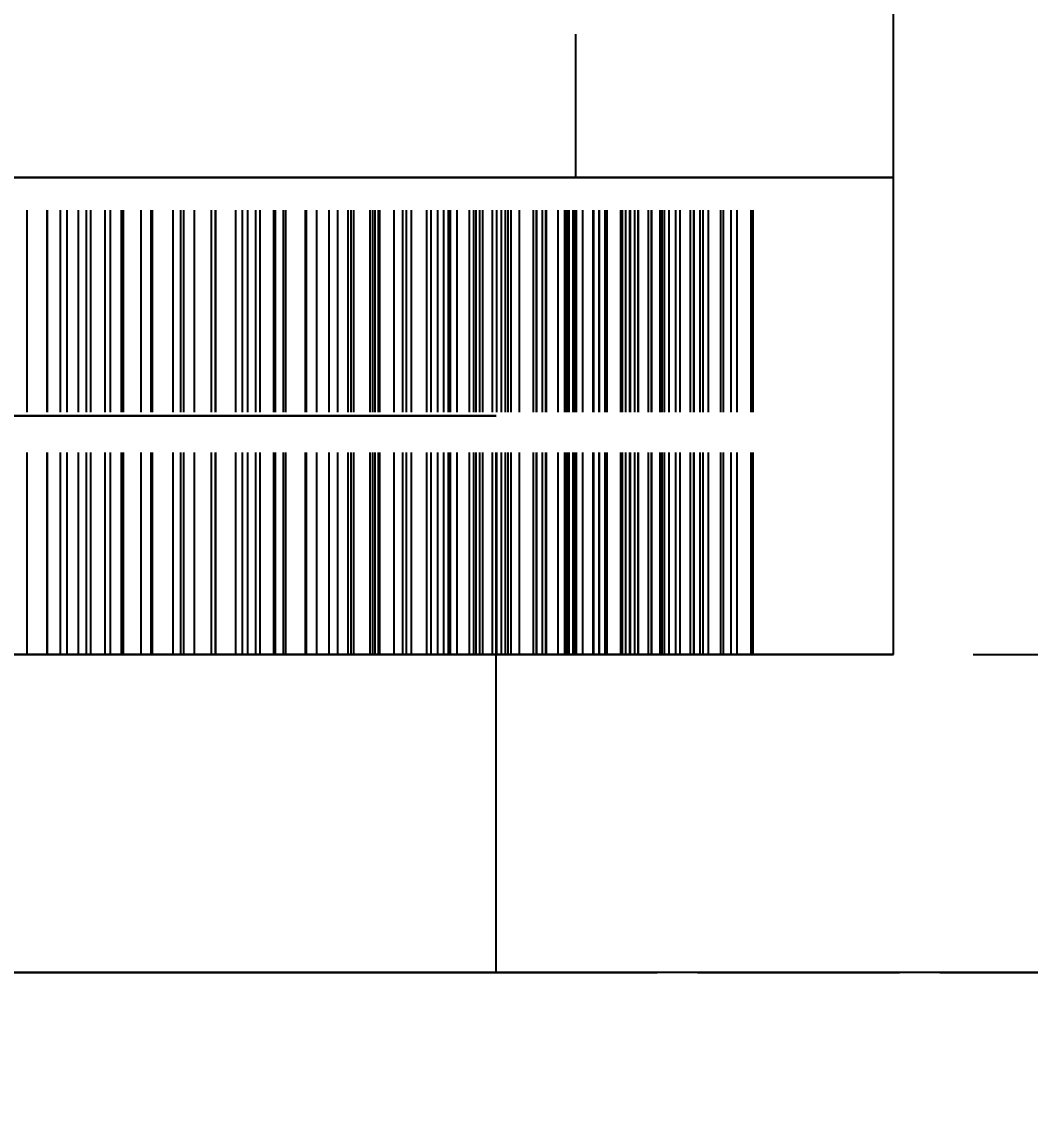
# Model space of a CAD drawing. Header units: millimetres. Extents: x -9 to 234, y -53 to 196.
# Drawn here: x 177.37 to 183.71, y -21.02 to -14.22 of the extents above; entities that cross this region are included whole.
import ezdxf

# ---------------------------------------------------------------- set-up
doc = ezdxf.new("R2010")
doc.units = ezdxf.units.MM
doc.linetypes.add('DASHED', pattern=[1.524, 1.27, -0.254])
for name, color, linetype in [('DIMS', 3, 'CONTINUOUS'), ('HIDDEN', 8, 'DASHED'), ('VISIBLE', 7, 'CONTINUOUS')]:
    doc.layers.add(name, color=color, linetype=linetype)
doc.styles.add('OpenSansCondensed-Light', font='OpenSansCondensed-Light.ttf')
doc.dimstyles.new('EZDXF', dxfattribs={"dimtxt": 0.25, "dimasz": 0.175, "dimexe": 0.375, "dimexo": 0.125, "dimgap": 0.1, "dimtad": 1, "dimlfac": 100, "dimzin": 12, "dimdsep": 46, "dimtxsty": 'OpenSansCondensed-Light', "dimblk": 'ARCHTICK', "dimcen": 2.5, "dimazin": 3, "dimtfac": 0.5, "dimtmove": 2, "dimatfit": 3})

# ---------------------------------------------------------------- blocks, each defined once
blk = doc.blocks.new('_ARCHTICK')
at = {"color": 0, "linetype": 'BYBLOCK', "const_width": 0.15}
blk.add_lwpolyline([(-0.5, -0.5), (0.5, 0.5)], dxfattribs=at)

msp = doc.modelspace()

# ---------------------------------------------------------------- linework, layer by layer
at = {"layer": 'HIDDEN'}
for points in [[(180.85, 23.8), (180.85, -15.2)], [(180.85, -15.2), (180.15159, -15.2), (179.45317, -15.2), (178.75476, -15.2), (178.05635, -15.2), (177.35794, -15.2), (176.65952, -15.2), (175.96111, -15.2), (175.2627, -15.2), (174.56429, -15.2), (173.86587, -15.2), (173.16746, -15.2), (172.46905, -15.2), (171.77063, -15.2), (171.07222, -15.2)], [(182.85, -15.2), (182.0881, -15.2), (181.32619, -15.2), (180.56429, -15.2), (179.80238, -15.2), (179.04048, -15.2), (178.27857, -15.2), (177.51667, -15.2), (176.75476, -15.2), (175.99286, -15.2), (175.23095, -15.2), (174.46905, -15.2), (173.70714, -15.2), (172.94524, -15.2), (172.18333, -15.2), (171.42143, -15.2)], [(182.85, -15.2), (182.0881, -15.2), (181.32619, -15.2), (180.56429, -15.2), (179.80238, -15.2), (179.04048, -15.2), (178.27857, -15.2), (177.51667, -15.2), (176.75476, -15.2), (175.99286, -15.2), (175.23095, -15.2), (174.46905, -15.2), (173.70714, -15.2), (172.94524, -15.2), (172.18333, -15.2), (171.42143, -15.2)], [(177.33096, -15.2), (177.52602, -15.2)], [(177.52602, -15.2), (177.33096, -15.2)], [(177.35794, -15.2), (177.70714, -15.2), (178.05635, -15.2), (178.40556, -15.2), (178.75476, -15.2), (179.10397, -15.2), (179.45317, -15.2), (179.80238, -15.2), (180.15159, -15.2), (180.50079, -15.2), (180.85, -15.2)], [(177.52882, -15.2), (177.40145, -15.2)], [(177.40145, -15.2), (177.61116, -15.2)], [(177.61116, -15.2), (177.40145, -15.2)], [(177.40145, -15.2), (177.52882, -15.2)], [(177.40145, -18.2), (177.40145, -15.2)], [(177.40145, -18.2), (177.40145, -15.2)], [(177.52602, -15.2), (177.72381, -15.2)], [(177.72381, -15.2), (177.52602, -15.2)], [(177.52602, -18.2), (177.52602, -15.2)], [(177.52602, -18.2), (177.52602, -15.2)], [(177.65282, -15.2), (177.52882, -15.2)], [(177.52882, -15.2), (177.65282, -15.2)], [(177.52882, -18.2), (177.52882, -15.2)], [(177.52882, -18.2), (177.52882, -15.2)], [(177.61116, -15.2), (177.8008, -15.2)], [(177.8008, -15.2), (177.61116, -15.2)], [(177.61116, -18.2), (177.61116, -15.2)], [(177.61116, -18.2), (177.61116, -15.2)], [(177.77361, -15.2), (177.65282, -15.2)], [(177.65282, -15.2), (177.77361, -15.2)], [(177.65282, -18.2), (177.65282, -15.2)], [(177.65282, -18.2), (177.65282, -15.2)], [(177.72381, -15.2), (177.92418, -15.2)], [(177.92418, -15.2), (177.72381, -15.2)], [(177.72381, -18.2), (177.72381, -15.2)], [(177.72381, -18.2), (177.72381, -15.2)], [(177.8913, -15.2), (177.77361, -15.2)], [(177.77361, -15.2), (177.8913, -15.2)], [(177.77361, -18.2), (177.77361, -15.2)], [(177.77361, -18.2), (177.77361, -15.2)], [(177.8008, -15.2), (177.99342, -15.2)], [(177.99342, -15.2), (177.8008, -15.2)], [(177.8008, -18.2), (177.8008, -15.2)], [(177.8008, -18.2), (177.8008, -15.2)], [(178.00598, -15.2), (177.8913, -15.2)], [(177.8913, -15.2), (178.00598, -15.2)], [(177.8913, -18.2), (177.8913, -15.2)], [(177.8913, -18.2), (177.8913, -15.2)], [(177.92418, -15.2), (178.11773, -15.2)], [(178.11773, -15.2), (177.92418, -15.2)], [(177.92418, -18.2), (177.92418, -15.2)], [(177.92418, -18.2), (177.92418, -15.2)], [(177.99342, -15.2), (178.1888, -15.2)], [(178.1888, -15.2), (177.99342, -15.2)], [(177.99342, -18.2), (177.99342, -15.2)], [(177.99342, -18.2), (177.99342, -15.2)], [(178.11773, -15.2), (178.00598, -15.2)], [(178.00598, -15.2), (178.11773, -15.2)], [(178.00598, -18.2), (178.00598, -15.2)], [(178.00598, -18.2), (178.00598, -15.2)], [(178.11773, -18.2), (178.11773, -15.2)], [(178.11773, -18.2), (178.11773, -15.2)], [(178.31861, -15.2), (178.18117, -15.2)], [(178.18117, -15.2), (178.36695, -15.2)], [(178.36695, -15.2), (178.18117, -15.2)], [(178.18117, -15.2), (178.31861, -15.2)], [(178.18117, -18.2), (178.18117, -15.2)], [(178.18117, -18.2), (178.18117, -15.2)], [(178.1888, -15.2), (178.38674, -15.2)], [(178.38674, -15.2), (178.1888, -15.2)], [(178.1888, -18.2), (178.1888, -15.2)], [(178.1888, -18.2), (178.1888, -15.2)], [(178.45304, -15.2), (178.31861, -15.2)], [(178.31861, -15.2), (178.45304, -15.2)], [(178.31861, -18.2), (178.31861, -15.2)], [(178.31861, -18.2), (178.31861, -15.2)], [(178.36695, -15.2), (178.55956, -15.2)], [(178.55956, -15.2), (178.36695, -15.2)], [(178.36695, -18.2), (178.36695, -15.2)], [(178.36695, -18.2), (178.36695, -15.2)], [(178.38674, -15.2), (178.5871, -15.2)], [(178.5871, -15.2), (178.38674, -15.2)], [(178.38674, -18.2), (178.38674, -15.2)], [(178.38674, -18.2), (178.38674, -15.2)], [(178.58459, -15.2), (178.45304, -15.2)], [(178.45304, -15.2), (178.58459, -15.2)], [(178.45304, -18.2), (178.45304, -15.2)], [(178.45304, -18.2), (178.45304, -15.2)], [(178.55956, -15.2), (178.75479, -15.2)], [(178.75479, -15.2), (178.55956, -15.2)], [(178.55956, -18.2), (178.55956, -15.2)], [(178.55956, -18.2), (178.55956, -15.2)], [(178.71335, -15.2), (178.58459, -15.2)], [(178.58459, -15.2), (178.71335, -15.2)], [(178.58459, -18.2), (178.58459, -15.2)], [(178.58459, -18.2), (178.58459, -15.2)], [(178.5871, -15.2), (178.78975, -15.2)], [(178.78975, -15.2), (178.5871, -15.2)], [(178.5871, -18.2), (178.5871, -15.2)], [(178.5871, -18.2), (178.5871, -15.2)], [(178.83941, -15.2), (178.71335, -15.2)], [(178.71335, -15.2), (178.83941, -15.2)], [(178.71335, -18.2), (178.71335, -15.2)], [(178.71335, -18.2), (178.71335, -15.2)], [(178.75479, -15.2), (178.95242, -15.2)], [(178.95242, -15.2), (178.75479, -15.2)], [(178.75479, -18.2), (178.75479, -15.2)], [(178.75479, -18.2), (178.75479, -15.2)], [(178.78975, -15.2), (178.96281, -15.2)], [(178.96281, -15.2), (178.78975, -15.2)], [(178.78975, -18.2), (178.78975, -15.2)], [(178.78975, -18.2), (178.78975, -15.2)], [(178.96281, -15.2), (178.83941, -15.2)], [(178.83941, -15.2), (178.96281, -15.2)], [(178.83941, -18.2), (178.83941, -15.2)], [(178.83941, -18.2), (178.83941, -15.2)], [(179.01356, -15.2), (178.86671, -15.2)], [(178.86671, -15.2), (179.02767, -15.2)], [(179.02767, -15.2), (178.86671, -15.2)], [(178.86671, -15.2), (179.01356, -15.2)], [(178.86671, -18.2), (178.86671, -15.2)], [(178.86671, -18.2), (178.86671, -15.2)], [(178.95242, -15.2), (179.15228, -15.2)], [(179.15228, -15.2), (178.95242, -15.2)], [(178.95242, -18.2), (178.95242, -15.2)], [(178.95242, -18.2), (178.95242, -15.2)], [(178.96281, -18.2), (178.96281, -15.2)], [(178.96281, -18.2), (178.96281, -15.2)], [(179.15776, -15.2), (179.01356, -15.2)], [(179.01356, -15.2), (179.15776, -15.2)], [(179.01356, -18.2), (179.01356, -15.2)], [(179.01356, -18.2), (179.01356, -15.2)], [(179.02767, -15.2), (179.22231, -15.2)], [(179.22231, -15.2), (179.02767, -15.2)], [(179.02767, -18.2), (179.02767, -15.2)], [(179.02767, -18.2), (179.02767, -15.2)], [(179.15228, -15.2), (179.35424, -15.2)], [(179.35424, -15.2), (179.15228, -15.2)], [(179.15228, -18.2), (179.15228, -15.2)], [(179.15228, -18.2), (179.15228, -15.2)], [(179.29942, -15.2), (179.15776, -15.2)], [(179.15776, -15.2), (179.29942, -15.2)], [(179.15776, -18.2), (179.15776, -15.2)], [(179.15776, -18.2), (179.15776, -15.2)], [(179.22231, -15.2), (179.41918, -15.2)], [(179.41918, -15.2), (179.22231, -15.2)], [(179.22231, -18.2), (179.22231, -15.2)], [(179.22231, -18.2), (179.22231, -15.2)], [(179.43863, -15.2), (179.29942, -15.2)], [(179.29942, -15.2), (179.43863, -15.2)], [(179.29942, -18.2), (179.29942, -15.2)], [(179.29942, -18.2), (179.29942, -15.2)], [(179.35424, -15.2), (179.55817, -15.2)], [(179.55817, -15.2), (179.35424, -15.2)], [(179.35424, -18.2), (179.35424, -15.2)], [(179.35424, -18.2), (179.35424, -15.2)], [(179.41918, -15.2), (179.6181, -15.2)], [(179.6181, -15.2), (179.41918, -15.2)], [(179.41918, -18.2), (179.41918, -15.2)], [(179.41918, -18.2), (179.41918, -15.2)], [(179.57544, -15.2), (179.43863, -15.2)], [(179.43863, -15.2), (179.57544, -15.2)], [(179.43863, -18.2), (179.43863, -15.2)], [(179.43863, -18.2), (179.43863, -15.2)], [(179.61027, -15.2), (179.45473, -15.2)], [(179.45473, -15.2), (179.59008, -15.2)], [(179.59008, -15.2), (179.45473, -15.2)], [(179.45473, -15.2), (179.61027, -15.2)], [(179.45473, -18.2), (179.45473, -15.2)], [(179.45473, -18.2), (179.45473, -15.2)], [(179.55817, -15.2), (179.70989, -15.2)], [(179.70989, -15.2), (179.55817, -15.2)], [(179.55817, -18.2), (179.55817, -15.2)], [(179.55817, -18.2), (179.55817, -15.2)], [(179.70989, -15.2), (179.57544, -15.2)], [(179.57544, -15.2), (179.70989, -15.2)], [(179.57544, -18.2), (179.57544, -15.2)], [(179.57544, -18.2), (179.57544, -15.2)], [(179.59008, -15.2), (179.7858, -15.2)], [(179.7858, -15.2), (179.59008, -15.2)], [(179.59008, -18.2), (179.59008, -15.2)], [(179.59008, -18.2), (179.59008, -15.2)], [(179.76354, -15.2), (179.61027, -15.2)], [(179.61027, -15.2), (179.76354, -15.2)], [(179.61027, -18.2), (179.61027, -15.2)], [(179.61027, -18.2), (179.61027, -15.2)], [(179.6181, -15.2), (179.81891, -15.2)], [(179.81891, -15.2), (179.6181, -15.2)], [(179.6181, -18.2), (179.6181, -15.2)], [(179.6181, -18.2), (179.6181, -15.2)], [(179.70989, -18.2), (179.70989, -15.2)], [(179.70989, -18.2), (179.70989, -15.2)], [(179.91463, -15.2), (179.76354, -15.2)], [(179.76354, -15.2), (179.91463, -15.2)], [(179.76354, -18.2), (179.76354, -15.2)], [(179.76354, -18.2), (179.76354, -15.2)], [(179.7858, -15.2), (179.98337, -15.2)], [(179.98337, -15.2), (179.7858, -15.2)], [(179.7858, -18.2), (179.7858, -15.2)], [(179.7858, -18.2), (179.7858, -15.2)], [(179.81891, -15.2), (180.02148, -15.2)], [(180.02148, -15.2), (179.81891, -15.2)], [(179.81891, -18.2), (179.81891, -15.2)], [(179.81891, -18.2), (179.81891, -15.2)], [(180.06361, -15.2), (179.91463, -15.2)], [(179.91463, -15.2), (180.06361, -15.2)], [(179.91463, -18.2), (179.91463, -15.2)], [(179.91463, -18.2), (179.91463, -15.2)], [(180.10583, -15.2), (179.94236, -15.2)], [(179.94236, -15.2), (180.05144, -15.2)], [(180.05144, -15.2), (179.94236, -15.2)], [(179.94236, -15.2), (180.10583, -15.2)], [(179.94236, -18.2), (179.94236, -15.2)], [(179.94236, -18.2), (179.94236, -15.2)], [(179.98337, -15.2), (180.1826, -15.2)], [(180.1826, -15.2), (179.98337, -15.2)], [(179.98337, -18.2), (179.98337, -15.2)], [(179.98337, -18.2), (179.98337, -15.2)], [(180.02148, -15.2), (180.2257, -15.2)], [(180.2257, -15.2), (180.02148, -15.2)], [(180.02148, -18.2), (180.02148, -15.2)], [(180.02148, -18.2), (180.02148, -15.2)], [(180.05144, -15.2), (180.2473, -15.2)], [(180.2473, -15.2), (180.05144, -15.2)], [(180.05144, -18.2), (180.05144, -15.2)], [(180.05144, -18.2), (180.05144, -15.2)], [(180.21051, -15.2), (180.06361, -15.2)], [(180.06361, -15.2), (180.21051, -15.2)], [(180.06361, -18.2), (180.06361, -15.2)], [(180.06361, -18.2), (180.06361, -15.2)], [(180.26743, -15.2), (180.10583, -15.2)], [(180.10583, -15.2), (180.26743, -15.2)], [(180.10583, -18.2), (180.10583, -15.2)], [(180.10583, -18.2), (180.10583, -15.2)], [(180.1826, -15.2), (180.38338, -15.2)], [(180.38338, -15.2), (180.1826, -15.2)], [(180.1826, -18.2), (180.1826, -15.2)], [(180.1826, -18.2), (180.1826, -15.2)], [(180.35535, -15.2), (180.21051, -15.2)], [(180.21051, -15.2), (180.35535, -15.2)], [(180.21051, -18.2), (180.21051, -15.2)], [(180.21051, -18.2), (180.21051, -15.2)], [(180.2257, -15.2), (180.35535, -15.2)], [(180.35535, -15.2), (180.2257, -15.2)], [(180.2257, -18.2), (180.2257, -15.2)], [(180.2257, -18.2), (180.2257, -15.2)], [(180.2473, -15.2), (180.44459, -15.2)], [(180.44459, -15.2), (180.2473, -15.2)], [(180.2473, -18.2), (180.2473, -15.2)], [(180.2473, -18.2), (180.2473, -15.2)], [(180.42722, -15.2), (180.26743, -15.2)], [(180.26743, -15.2), (180.42722, -15.2)], [(180.26743, -18.2), (180.26743, -15.2)], [(180.26743, -18.2), (180.26743, -15.2)], [(180.49784, -15.2), (180.32724, -15.2)], [(180.32724, -15.2), (180.40952, -15.2)], [(180.40952, -15.2), (180.32724, -15.2)], [(180.32724, -15.2), (180.49784, -15.2)], [(180.32724, -18.2), (180.32724, -15.2)], [(180.32724, -18.2), (180.32724, -15.2)], [(180.35535, -18.2), (180.35535, -15.2)], [(180.35535, -18.2), (180.35535, -15.2)], [(180.38338, -15.2), (180.58557, -15.2)], [(180.58557, -15.2), (180.38338, -15.2)], [(180.38338, -18.2), (180.38338, -15.2)], [(180.38338, -18.2), (180.38338, -15.2)], [(180.40952, -15.2), (180.60455, -15.2)], [(180.60455, -15.2), (180.40952, -15.2)], [(180.40952, -18.2), (180.40952, -15.2)], [(180.40952, -18.2), (180.40952, -15.2)], [(180.58523, -15.2), (180.42722, -15.2)], [(180.42722, -15.2), (180.58523, -15.2)], [(180.42722, -18.2), (180.42722, -15.2)], [(180.42722, -18.2), (180.42722, -15.2)], [(180.44459, -15.2), (180.64318, -15.2)], [(180.64318, -15.2), (180.44459, -15.2)], [(180.44459, -18.2), (180.44459, -15.2)], [(180.44459, -18.2), (180.44459, -15.2)], [(180.66698, -15.2), (180.49784, -15.2)], [(180.49784, -15.2), (180.66698, -15.2)], [(180.49784, -18.2), (180.49784, -15.2)], [(180.49784, -18.2), (180.49784, -15.2)], [(180.7415, -15.2), (180.58523, -15.2)], [(180.58523, -15.2), (180.7415, -15.2)], [(180.58523, -18.2), (180.58523, -15.2)], [(180.58523, -18.2), (180.58523, -15.2)], [(180.58557, -15.2), (180.78909, -15.2)], [(180.78909, -15.2), (180.58557, -15.2)], [(180.58557, -18.2), (180.58557, -15.2)], [(180.58557, -18.2), (180.58557, -15.2)], [(180.60455, -15.2), (180.80061, -15.2)], [(180.80061, -15.2), (180.60455, -15.2)], [(180.60455, -18.2), (180.60455, -15.2)], [(180.60455, -18.2), (180.60455, -15.2)], [(180.78439, -15.2), (180.60748, -15.2)], [(180.60748, -15.2), (180.66255, -15.2)], [(180.66255, -15.2), (180.60748, -15.2)], [(180.60748, -15.2), (180.78439, -15.2)], [(180.60748, -18.2), (180.60748, -15.2)], [(180.60748, -18.2), (180.60748, -15.2)], [(180.64318, -15.2), (180.84294, -15.2)], [(180.84294, -15.2), (180.64318, -15.2)], [(180.64318, -18.2), (180.64318, -15.2)], [(180.64318, -18.2), (180.64318, -15.2)], [(180.66255, -15.2), (180.85582, -15.2)], [(180.85582, -15.2), (180.66255, -15.2)], [(180.66255, -18.2), (180.66255, -15.2)], [(180.66255, -18.2), (180.66255, -15.2)], [(180.83468, -15.2), (180.66698, -15.2)], [(180.66698, -15.2), (180.83468, -15.2)], [(180.66698, -18.2), (180.66698, -15.2)], [(180.66698, -18.2), (180.66698, -15.2)], [(180.89604, -15.2), (180.7415, -15.2)], [(180.7415, -15.2), (180.89604, -15.2)], [(180.7415, -18.2), (180.7415, -15.2)], [(180.7415, -18.2), (180.7415, -15.2)], [(180.96407, -15.2), (180.78172, -15.2)], [(180.78172, -15.2), (180.80932, -15.2)], [(180.80932, -15.2), (180.78172, -15.2)], [(180.78172, -15.2), (180.96407, -15.2)], [(180.78172, -18.2), (180.78172, -15.2)], [(180.78172, -18.2), (180.78172, -15.2)], [(180.96024, -15.2), (180.78439, -15.2)], [(180.78439, -15.2), (180.96024, -15.2)], [(180.78439, -18.2), (180.78439, -15.2)], [(180.78439, -18.2), (180.78439, -15.2)], [(180.78909, -15.2), (180.89604, -15.2)], [(180.89604, -15.2), (180.78909, -15.2)], [(180.78909, -18.2), (180.78909, -15.2)], [(180.78909, -18.2), (180.78909, -15.2)], [(180.80061, -15.2), (180.99758, -15.2)], [(180.99758, -15.2), (180.80061, -15.2)], [(180.80061, -18.2), (180.80061, -15.2)], [(180.80061, -18.2), (180.80061, -15.2)], [(180.80932, -15.2), (180.99987, -15.2)], [(180.99987, -15.2), (180.80932, -15.2)], [(180.80932, -18.2), (180.80932, -15.2)], [(180.80932, -18.2), (180.80932, -15.2)], [(181.00097, -15.2), (180.83468, -15.2)], [(180.83468, -15.2), (181.00097, -15.2)], [(180.83468, -18.2), (180.83468, -15.2)], [(180.83468, -18.2), (180.83468, -15.2)], [(180.84294, -15.2), (181.04377, -15.2)], [(181.04377, -15.2), (180.84294, -15.2)], [(180.84294, -18.2), (180.84294, -15.2)], [(180.84294, -18.2), (180.84294, -15.2)], [(181.03602, -15.2), (180.84911, -15.2)], [(180.84911, -15.2), (181.03602, -15.2)], [(180.84911, -18.2), (180.84911, -15.2)], [(180.84911, -18.2), (180.84911, -15.2)], [(180.85582, -15.2), (181.04969, -15.2)], [(181.04969, -15.2), (180.85582, -15.2)], [(180.85582, -18.2), (180.85582, -15.2)], [(180.85582, -18.2), (180.85582, -15.2)], [(180.89604, -18.2), (180.89604, -15.2)], [(180.89604, -18.2), (180.89604, -15.2)], [(181.13503, -15.2), (180.96024, -15.2)], [(180.96024, -15.2), (181.13503, -15.2)], [(180.96024, -18.2), (180.96024, -15.2)], [(180.96024, -18.2), (180.96024, -15.2)], [(181.14578, -15.2), (180.96407, -15.2)], [(180.96407, -15.2), (181.14578, -15.2)], [(180.96407, -18.2), (180.96407, -15.2)], [(180.96407, -18.2), (180.96407, -15.2)], [(180.99758, -15.2), (181.19535, -15.2)], [(181.19535, -15.2), (180.99758, -15.2)], [(180.99758, -18.2), (180.99758, -15.2)], [(180.99758, -18.2), (180.99758, -15.2)], [(180.99987, -15.2), (181.19061, -15.2)], [(181.19061, -15.2), (180.99987, -15.2)], [(180.99987, -18.2), (180.99987, -15.2)], [(180.99987, -18.2), (180.99987, -15.2)], [(181.16585, -15.2), (181.00097, -15.2)], [(181.00097, -15.2), (181.16585, -15.2)], [(181.00097, -18.2), (181.00097, -15.2)], [(181.00097, -18.2), (181.00097, -15.2)], [(181.22269, -15.2), (181.03602, -15.2)], [(181.03602, -15.2), (181.22269, -15.2)], [(181.03602, -18.2), (181.03602, -15.2)], [(181.03602, -18.2), (181.03602, -15.2)], [(181.04377, -15.2), (181.24559, -15.2)], [(181.24559, -15.2), (181.04377, -15.2)], [(181.04377, -18.2), (181.04377, -15.2)], [(181.04377, -18.2), (181.04377, -15.2)], [(181.04969, -15.2), (181.24408, -15.2)], [(181.24408, -15.2), (181.04969, -15.2)], [(181.04969, -18.2), (181.04969, -15.2)], [(181.04969, -18.2), (181.04969, -15.2)], [(181.30878, -15.2), (181.13503, -15.2)], [(181.13503, -15.2), (181.30878, -15.2)], [(181.13503, -18.2), (181.13503, -15.2)], [(181.13503, -18.2), (181.13503, -15.2)], [(181.32682, -15.2), (181.14578, -15.2)], [(181.14578, -15.2), (181.32682, -15.2)], [(181.14578, -18.2), (181.14578, -15.2)], [(181.14578, -18.2), (181.14578, -15.2)], [(181.32933, -15.2), (181.16585, -15.2)], [(181.16585, -15.2), (181.32933, -15.2)], [(181.16585, -18.2), (181.16585, -15.2)], [(181.16585, -18.2), (181.16585, -15.2)], [(181.19061, -15.2), (181.38147, -15.2)], [(181.38147, -15.2), (181.19061, -15.2)], [(181.19061, -18.2), (181.19061, -15.2)], [(181.19061, -18.2), (181.19061, -15.2)], [(181.19535, -15.2), (181.39385, -15.2)], [(181.39385, -15.2), (181.19535, -15.2)], [(181.19535, -18.2), (181.19535, -15.2)], [(181.19535, -18.2), (181.19535, -15.2)], [(181.4091, -15.2), (181.22269, -15.2)], [(181.22269, -15.2), (181.4091, -15.2)], [(181.22269, -18.2), (181.22269, -15.2)], [(181.22269, -18.2), (181.22269, -15.2)], [(181.24408, -15.2), (181.4389, -15.2)], [(181.4389, -15.2), (181.24408, -15.2)], [(181.24408, -18.2), (181.24408, -15.2)], [(181.24408, -18.2), (181.24408, -15.2)], [(181.24559, -15.2), (181.32933, -15.2)], [(181.32933, -15.2), (181.24559, -15.2)], [(181.24559, -18.2), (181.24559, -15.2)], [(181.24559, -18.2), (181.24559, -15.2)], [(181.48147, -15.2), (181.30878, -15.2)], [(181.30878, -15.2), (181.48147, -15.2)], [(181.30878, -18.2), (181.30878, -15.2)], [(181.30878, -18.2), (181.30878, -15.2)], [(181.50718, -15.2), (181.32682, -15.2)], [(181.32682, -15.2), (181.50718, -15.2)], [(181.32682, -18.2), (181.32682, -15.2)], [(181.32682, -18.2), (181.32682, -15.2)], [(181.32933, -18.2), (181.32933, -15.2)], [(181.32933, -18.2), (181.32933, -15.2)], [(181.38147, -15.2), (181.5724, -15.2)], [(181.5724, -15.2), (181.38147, -15.2)], [(181.38147, -18.2), (181.38147, -15.2)], [(181.38147, -18.2), (181.38147, -15.2)], [(181.39385, -15.2), (181.59299, -15.2)], [(181.59299, -15.2), (181.39385, -15.2)], [(181.39385, -18.2), (181.39385, -15.2)], [(181.39385, -18.2), (181.39385, -15.2)], [(181.5952, -15.2), (181.4091, -15.2)], [(181.4091, -15.2), (181.5952, -15.2)], [(181.4091, -18.2), (181.4091, -15.2)], [(181.4091, -18.2), (181.4091, -15.2)], [(181.4389, -15.2), (181.63409, -15.2)], [(181.63409, -15.2), (181.4389, -15.2)], [(181.4389, -18.2), (181.4389, -15.2)], [(181.4389, -18.2), (181.4389, -15.2)], [(181.65309, -15.2), (181.48147, -15.2)], [(181.48147, -15.2), (181.65309, -15.2)], [(181.48147, -18.2), (181.48147, -15.2)], [(181.48147, -18.2), (181.48147, -15.2)], [(181.68684, -15.2), (181.50718, -15.2)], [(181.50718, -15.2), (181.68684, -15.2)], [(181.50718, -18.2), (181.50718, -15.2)], [(181.50718, -18.2), (181.50718, -15.2)], [(181.5724, -15.2), (181.76334, -15.2)], [(181.76334, -15.2), (181.5724, -15.2)], [(181.5724, -18.2), (181.5724, -15.2)], [(181.5724, -18.2), (181.5724, -15.2)], [(181.59299, -15.2), (181.65309, -15.2)], [(181.65309, -15.2), (181.59299, -15.2)], [(181.59299, -18.2), (181.59299, -15.2)], [(181.59299, -18.2), (181.59299, -15.2)], [(181.78095, -15.2), (181.5952, -15.2)], [(181.5952, -15.2), (181.78095, -15.2)], [(181.5952, -18.2), (181.5952, -15.2)], [(181.5952, -18.2), (181.5952, -15.2)], [(181.63409, -15.2), (181.82959, -15.2)], [(181.82959, -15.2), (181.63409, -15.2)], [(181.63409, -18.2), (181.63409, -15.2)], [(181.63409, -18.2), (181.63409, -15.2)], [(181.65309, -18.2), (181.65309, -15.2)], [(181.65309, -18.2), (181.65309, -15.2)], [(181.86576, -15.2), (181.68684, -15.2)], [(181.68684, -15.2), (181.86576, -15.2)], [(181.68684, -18.2), (181.68684, -15.2)], [(181.68684, -18.2), (181.68684, -15.2)], [(181.76334, -15.2), (181.95423, -15.2)], [(181.95423, -15.2), (181.76334, -15.2)], [(181.76334, -18.2), (181.76334, -15.2)], [(181.76334, -18.2), (181.76334, -15.2)], [(181.96631, -15.2), (181.78095, -15.2)], [(181.78095, -15.2), (181.96631, -15.2)], [(181.78095, -18.2), (181.78095, -15.2)], [(181.78095, -18.2), (181.78095, -15.2)], [(181.82959, -15.2), (181.86576, -15.2)], [(181.86576, -15.2), (181.82959, -15.2)], [(181.82959, -18.2), (181.82959, -15.2)], [(181.82959, -18.2), (181.82959, -15.2)], [(181.86576, -18.2), (181.86576, -15.2)], [(181.86576, -18.2), (181.86576, -15.2)], [(181.95423, -15.2), (181.96631, -15.2)], [(181.96631, -15.2), (181.95423, -15.2)], [(181.95423, -18.2), (181.95423, -15.2)], [(181.95423, -18.2), (181.95423, -15.2)], [(181.96631, -18.2), (181.96631, -15.2)], [(181.96631, -18.2), (181.96631, -15.2)], [(177.28099, -16.7), (177.38682, -16.7), (177.49265, -16.7), (177.59847, -16.7), (177.7043, -16.7), (177.81013, -16.7), (177.91596, -16.7), (178.02179, -16.7), (178.12761, -16.7), (178.23344, -16.7), (178.33927, -16.7), (178.4451, -16.7), (178.55093, -16.7), (178.65675, -16.7), (178.76258, -16.7), (178.86841, -16.7), (178.97424, -16.7), (179.08006, -16.7), (179.18589, -16.7), (179.29172, -16.7), (179.39755, -16.7), (179.50338, -16.7), (179.6092, -16.7), (179.71503, -16.7), (179.82086, -16.7), (179.92669, -16.7), (180.03252, -16.7), (180.13834, -16.7), (180.24417, -16.7), (180.35, -16.7)], [(180.35, -16.7), (180.21706, -16.7), (180.08412, -16.7), (179.95118, -16.7), (179.81824, -16.7), (179.68529, -16.7), (179.55235, -16.7), (179.41941, -16.7), (179.28647, -16.7), (179.15353, -16.7), (179.02059, -16.7), (178.88765, -16.7), (178.75471, -16.7), (178.62177, -16.7), (178.48882, -16.7), (178.35588, -16.7), (178.22294, -16.7), (178.09, -16.7), (177.95706, -16.7), (177.82412, -16.7), (177.69118, -16.7), (177.55824, -16.7), (177.42529, -16.7), (177.29235, -16.7)], [(180.35, -18.2), (180.35, -16.7)], [(182.85, -18.2), (182.0881, -18.2), (181.32619, -18.2), (180.56429, -18.2), (179.80238, -18.2), (179.04048, -18.2), (178.27857, -18.2), (177.51667, -18.2), (176.75476, -18.2), (175.99286, -18.2), (175.23095, -18.2), (174.46905, -18.2), (173.70714, -18.2), (172.94524, -18.2), (172.18333, -18.2), (171.42143, -18.2)], [(177.33096, -18.2), (177.52602, -18.2)], [(177.52602, -18.2), (177.33096, -18.2)], [(177.52882, -18.2), (177.40145, -18.2)], [(177.40145, -18.2), (177.61116, -18.2)], [(177.61116, -18.2), (177.40145, -18.2)], [(177.40145, -18.2), (177.52882, -18.2)], [(177.52602, -18.2), (177.72381, -18.2)], [(177.72381, -18.2), (177.52602, -18.2)], [(177.65282, -18.2), (177.52882, -18.2)], [(177.52882, -18.2), (177.65282, -18.2)], [(177.61116, -18.2), (177.8008, -18.2)], [(177.8008, -18.2), (177.61116, -18.2)], [(177.77361, -18.2), (177.65282, -18.2)], [(177.65282, -18.2), (177.77361, -18.2)], [(177.72381, -18.2), (177.92418, -18.2)], [(177.92418, -18.2), (177.72381, -18.2)], [(177.8913, -18.2), (177.77361, -18.2)], [(177.77361, -18.2), (177.8913, -18.2)], [(177.8008, -18.2), (177.99342, -18.2)], [(177.99342, -18.2), (177.8008, -18.2)], [(178.00598, -18.2), (177.8913, -18.2)], [(177.8913, -18.2), (178.00598, -18.2)], [(177.92418, -18.2), (178.11773, -18.2)], [(178.11773, -18.2), (177.92418, -18.2)], [(177.99342, -18.2), (178.1888, -18.2)], [(178.1888, -18.2), (177.99342, -18.2)], [(178.11773, -18.2), (178.00598, -18.2)], [(178.00598, -18.2), (178.11773, -18.2)], [(178.31861, -18.2), (178.18117, -18.2)], [(178.18117, -18.2), (178.36695, -18.2)], [(178.36695, -18.2), (178.18117, -18.2)], [(178.18117, -18.2), (178.31861, -18.2)], [(178.1888, -18.2), (178.38674, -18.2)], [(178.38674, -18.2), (178.1888, -18.2)], [(178.45304, -18.2), (178.31861, -18.2)], [(178.31861, -18.2), (178.45304, -18.2)], [(178.36695, -18.2), (178.55956, -18.2)], [(178.55956, -18.2), (178.36695, -18.2)], [(178.38674, -18.2), (178.5871, -18.2)], [(178.5871, -18.2), (178.38674, -18.2)], [(178.58459, -18.2), (178.45304, -18.2)], [(178.45304, -18.2), (178.58459, -18.2)], [(178.55956, -18.2), (178.75479, -18.2)], [(178.75479, -18.2), (178.55956, -18.2)], [(178.71335, -18.2), (178.58459, -18.2)], [(178.58459, -18.2), (178.71335, -18.2)], [(178.5871, -18.2), (178.78975, -18.2)], [(178.78975, -18.2), (178.5871, -18.2)], [(178.83941, -18.2), (178.71335, -18.2)], [(178.71335, -18.2), (178.83941, -18.2)], [(178.75479, -18.2), (178.95242, -18.2)], [(178.95242, -18.2), (178.75479, -18.2)], [(178.78975, -18.2), (178.96281, -18.2)], [(178.96281, -18.2), (178.78975, -18.2)], [(178.96281, -18.2), (178.83941, -18.2)], [(178.83941, -18.2), (178.96281, -18.2)], [(179.01356, -18.2), (178.86671, -18.2)], [(178.86671, -18.2), (179.02767, -18.2)], [(179.02767, -18.2), (178.86671, -18.2)], [(178.86671, -18.2), (179.01356, -18.2)], [(178.95242, -18.2), (179.15228, -18.2)], [(179.15228, -18.2), (178.95242, -18.2)], [(179.15776, -18.2), (179.01356, -18.2)], [(179.01356, -18.2), (179.15776, -18.2)], [(179.02767, -18.2), (179.22231, -18.2)], [(179.22231, -18.2), (179.02767, -18.2)], [(179.15228, -18.2), (179.35424, -18.2)], [(179.35424, -18.2), (179.15228, -18.2)], [(179.29942, -18.2), (179.15776, -18.2)], [(179.15776, -18.2), (179.29942, -18.2)], [(179.22231, -18.2), (179.41918, -18.2)], [(179.41918, -18.2), (179.22231, -18.2)], [(179.43863, -18.2), (179.29942, -18.2)], [(179.29942, -18.2), (179.43863, -18.2)], [(179.35424, -18.2), (179.55817, -18.2)], [(179.55817, -18.2), (179.35424, -18.2)], [(179.41918, -18.2), (179.6181, -18.2)], [(179.6181, -18.2), (179.41918, -18.2)], [(179.57544, -18.2), (179.43863, -18.2)], [(179.43863, -18.2), (179.57544, -18.2)], [(179.61027, -18.2), (179.45473, -18.2)], [(179.45473, -18.2), (179.59008, -18.2)], [(179.59008, -18.2), (179.45473, -18.2)], [(179.45473, -18.2), (179.61027, -18.2)], [(179.55817, -18.2), (179.70989, -18.2)], [(179.70989, -18.2), (179.55817, -18.2)], [(179.70989, -18.2), (179.57544, -18.2)], [(179.57544, -18.2), (179.70989, -18.2)], [(179.59008, -18.2), (179.7858, -18.2)], [(179.7858, -18.2), (179.59008, -18.2)], [(179.76354, -18.2), (179.61027, -18.2)], [(179.61027, -18.2), (179.76354, -18.2)], [(179.6181, -18.2), (179.81891, -18.2)], [(179.81891, -18.2), (179.6181, -18.2)], [(179.91463, -18.2), (179.76354, -18.2)], [(179.76354, -18.2), (179.91463, -18.2)], [(179.7858, -18.2), (179.98337, -18.2)], [(179.98337, -18.2), (179.7858, -18.2)], [(179.81891, -18.2), (180.02148, -18.2)], [(180.02148, -18.2), (179.81891, -18.2)], [(180.06361, -18.2), (179.91463, -18.2)], [(179.91463, -18.2), (180.06361, -18.2)], [(180.10583, -18.2), (179.94236, -18.2)], [(179.94236, -18.2), (180.05144, -18.2)], [(180.05144, -18.2), (179.94236, -18.2)], [(179.94236, -18.2), (180.10583, -18.2)], [(179.98337, -18.2), (180.1826, -18.2)], [(180.1826, -18.2), (179.98337, -18.2)], [(180.02148, -18.2), (180.2257, -18.2)], [(180.2257, -18.2), (180.02148, -18.2)], [(180.05144, -18.2), (180.2473, -18.2)], [(180.2473, -18.2), (180.05144, -18.2)], [(180.21051, -18.2), (180.06361, -18.2)], [(180.06361, -18.2), (180.21051, -18.2)], [(180.26743, -18.2), (180.10583, -18.2)], [(180.10583, -18.2), (180.26743, -18.2)], [(180.1826, -18.2), (180.38338, -18.2)], [(180.38338, -18.2), (180.1826, -18.2)], [(180.35535, -18.2), (180.21051, -18.2)], [(180.21051, -18.2), (180.35535, -18.2)], [(180.2257, -18.2), (180.35535, -18.2)], [(180.35535, -18.2), (180.2257, -18.2)], [(180.2473, -18.2), (180.44459, -18.2)], [(180.44459, -18.2), (180.2473, -18.2)], [(180.42722, -18.2), (180.26743, -18.2)], [(180.26743, -18.2), (180.42722, -18.2)], [(180.49784, -18.2), (180.32724, -18.2)], [(180.32724, -18.2), (180.40952, -18.2)], [(180.40952, -18.2), (180.32724, -18.2)], [(180.32724, -18.2), (180.49784, -18.2)], [(180.38338, -18.2), (180.58557, -18.2)], [(180.58557, -18.2), (180.38338, -18.2)], [(180.40952, -18.2), (180.60455, -18.2)], [(180.60455, -18.2), (180.40952, -18.2)], [(180.58523, -18.2), (180.42722, -18.2)], [(180.42722, -18.2), (180.58523, -18.2)], [(180.44459, -18.2), (180.64318, -18.2)], [(180.64318, -18.2), (180.44459, -18.2)], [(180.66698, -18.2), (180.49784, -18.2)], [(180.49784, -18.2), (180.66698, -18.2)], [(180.7415, -18.2), (180.58523, -18.2)], [(180.58523, -18.2), (180.7415, -18.2)], [(180.58557, -18.2), (180.78909, -18.2)], [(180.78909, -18.2), (180.58557, -18.2)], [(180.60455, -18.2), (180.80061, -18.2)], [(180.80061, -18.2), (180.60455, -18.2)], [(180.78439, -18.2), (180.60748, -18.2)], [(180.60748, -18.2), (180.66255, -18.2)], [(180.66255, -18.2), (180.60748, -18.2)], [(180.60748, -18.2), (180.78439, -18.2)], [(180.64318, -18.2), (180.84294, -18.2)], [(180.84294, -18.2), (180.64318, -18.2)], [(180.66255, -18.2), (180.85582, -18.2)], [(180.85582, -18.2), (180.66255, -18.2)], [(180.83468, -18.2), (180.66698, -18.2)], [(180.66698, -18.2), (180.83468, -18.2)], [(180.89604, -18.2), (180.7415, -18.2)], [(180.7415, -18.2), (180.89604, -18.2)], [(180.96407, -18.2), (180.78172, -18.2)], [(180.78172, -18.2), (180.80932, -18.2)], [(180.80932, -18.2), (180.78172, -18.2)], [(180.78172, -18.2), (180.96407, -18.2)], [(180.96024, -18.2), (180.78439, -18.2)], [(180.78439, -18.2), (180.96024, -18.2)], [(180.78909, -18.2), (180.89604, -18.2)], [(180.89604, -18.2), (180.78909, -18.2)], [(180.80061, -18.2), (180.99758, -18.2)], [(180.99758, -18.2), (180.80061, -18.2)], [(180.80932, -18.2), (180.99987, -18.2)], [(180.99987, -18.2), (180.80932, -18.2)], [(181.00097, -18.2), (180.83468, -18.2)], [(180.83468, -18.2), (181.00097, -18.2)], [(180.84294, -18.2), (181.04377, -18.2)], [(181.04377, -18.2), (180.84294, -18.2)], [(181.03602, -18.2), (180.84911, -18.2)], [(180.84911, -18.2), (181.03602, -18.2)], [(180.85582, -18.2), (181.04969, -18.2)], [(181.04969, -18.2), (180.85582, -18.2)], [(181.13503, -18.2), (180.96024, -18.2)], [(180.96024, -18.2), (181.13503, -18.2)], [(181.14578, -18.2), (180.96407, -18.2)], [(180.96407, -18.2), (181.14578, -18.2)], [(180.99758, -18.2), (181.19535, -18.2)], [(181.19535, -18.2), (180.99758, -18.2)], [(180.99987, -18.2), (181.19061, -18.2)], [(181.19061, -18.2), (180.99987, -18.2)], [(181.16585, -18.2), (181.00097, -18.2)], [(181.00097, -18.2), (181.16585, -18.2)], [(181.22269, -18.2), (181.03602, -18.2)], [(181.03602, -18.2), (181.22269, -18.2)], [(181.04377, -18.2), (181.24559, -18.2)], [(181.24559, -18.2), (181.04377, -18.2)], [(181.04969, -18.2), (181.24408, -18.2)], [(181.24408, -18.2), (181.04969, -18.2)], [(181.30878, -18.2), (181.13503, -18.2)], [(181.13503, -18.2), (181.30878, -18.2)], [(181.32682, -18.2), (181.14578, -18.2)], [(181.14578, -18.2), (181.32682, -18.2)], [(181.32933, -18.2), (181.16585, -18.2)], [(181.16585, -18.2), (181.32933, -18.2)], [(181.19061, -18.2), (181.38147, -18.2)], [(181.38147, -18.2), (181.19061, -18.2)], [(181.19535, -18.2), (181.39385, -18.2)], [(181.39385, -18.2), (181.19535, -18.2)], [(181.4091, -18.2), (181.22269, -18.2)], [(181.22269, -18.2), (181.4091, -18.2)], [(181.24408, -18.2), (181.4389, -18.2)], [(181.4389, -18.2), (181.24408, -18.2)], [(181.24559, -18.2), (181.32933, -18.2)], [(181.32933, -18.2), (181.24559, -18.2)], [(181.48147, -18.2), (181.30878, -18.2)], [(181.30878, -18.2), (181.48147, -18.2)], [(181.50718, -18.2), (181.32682, -18.2)], [(181.32682, -18.2), (181.50718, -18.2)], [(181.38147, -18.2), (181.5724, -18.2)], [(181.5724, -18.2), (181.38147, -18.2)], [(181.39385, -18.2), (181.59299, -18.2)], [(181.59299, -18.2), (181.39385, -18.2)], [(181.5952, -18.2), (181.4091, -18.2)], [(181.4091, -18.2), (181.5952, -18.2)], [(181.4389, -18.2), (181.63409, -18.2)], [(181.63409, -18.2), (181.4389, -18.2)], [(181.65309, -18.2), (181.48147, -18.2)], [(181.48147, -18.2), (181.65309, -18.2)], [(181.68684, -18.2), (181.50718, -18.2)], [(181.50718, -18.2), (181.68684, -18.2)], [(181.5724, -18.2), (181.76334, -18.2)], [(181.76334, -18.2), (181.5724, -18.2)], [(181.59299, -18.2), (181.65309, -18.2)], [(181.65309, -18.2), (181.59299, -18.2)], [(181.78095, -18.2), (181.5952, -18.2)], [(181.5952, -18.2), (181.78095, -18.2)], [(181.63409, -18.2), (181.82959, -18.2)], [(181.82959, -18.2), (181.63409, -18.2)], [(181.86576, -18.2), (181.68684, -18.2)], [(181.68684, -18.2), (181.86576, -18.2)], [(181.76334, -18.2), (181.95423, -18.2)], [(181.95423, -18.2), (181.76334, -18.2)], [(181.96631, -18.2), (181.78095, -18.2)], [(181.78095, -18.2), (181.96631, -18.2)], [(181.82959, -18.2), (181.86576, -18.2)], [(181.86576, -18.2), (181.82959, -18.2)], [(181.95423, -18.2), (181.96631, -18.2)], [(181.96631, -18.2), (181.95423, -18.2)], [(94.75, -20.2), (200.25, -20.2)], [(180.35, -20.2), (179.67048, -20.2), (178.99095, -20.2), (178.31143, -20.2), (177.6319, -20.2), (176.95238, -20.2), (176.27285, -20.2), (175.59333, -20.2), (174.91381, -20.2), (174.23428, -20.2), (173.55476, -20.2), (172.87523, -20.2), (172.19571, -20.2), (171.51618, -20.2), (170.83666, -20.2)], [(170.92884, -20.2), (171.60178, -20.2), (172.27472, -20.2), (172.94766, -20.2), (173.6206, -20.2), (174.29354, -20.2), (174.96648, -20.2), (175.63942, -20.2), (176.31236, -20.2), (176.9853, -20.2), (177.65824, -20.2), (178.33118, -20.2), (179.00412, -20.2), (179.67706, -20.2), (180.35, -20.2)]]:
    msp.add_lwpolyline(points, dxfattribs=at)
at = {"layer": 'VISIBLE'}
for points in [[(182.85, -15.2), (182.85, 32.3)], [(177.13571, -15.2), (177.51667, -15.2), (177.89762, -15.2), (178.27857, -15.2), (178.65952, -15.2), (179.04048, -15.2), (179.42143, -15.2), (179.80238, -15.2), (180.18333, -15.2), (180.56429, -15.2), (180.94524, -15.2), (181.32619, -15.2), (181.70714, -15.2), (182.0881, -15.2), (182.46905, -15.2), (182.85, -15.2)], [(177.13571, -15.2), (177.51667, -15.2), (177.89762, -15.2), (178.27857, -15.2), (178.65952, -15.2), (179.04048, -15.2), (179.42143, -15.2), (179.80238, -15.2), (180.18333, -15.2), (180.56429, -15.2), (180.94524, -15.2), (181.32619, -15.2), (181.70714, -15.2), (182.0881, -15.2), (182.46905, -15.2), (182.85, -15.2)], [(182.85, -18.2), (182.85, -15.2)], [(177.13571, -18.2), (177.51667, -18.2), (177.89762, -18.2), (178.27857, -18.2), (178.65952, -18.2), (179.04048, -18.2), (179.42143, -18.2), (179.80238, -18.2), (180.18333, -18.2), (180.56429, -18.2), (180.94524, -18.2), (181.32619, -18.2), (181.70714, -18.2), (182.0881, -18.2), (182.46905, -18.2), (182.85, -18.2)], [(180.35, -20.2), (180.35, -18.2)], [(200.25, -20.2), (94.75, -20.2)]]:
    msp.add_lwpolyline(points, dxfattribs=at)

# ---------------------------------------------------------------- dimensions: what is measured, and where the dimension line sits
at = {"layer": 'DIMS'}
msp.add_linear_dim(base=(220.25, -20.2), p1=(182.85, -20.2), p2=(182.85, -18.2), angle=90, dimstyle='EZDXF', override={"dimtxt": 1.6, "dimasz": 1, "dimexe": 0.6, "dimexo": 0.5, "dimdec": 2}, dxfattribs=at).render()

doc.saveas('drawing.dxf')
